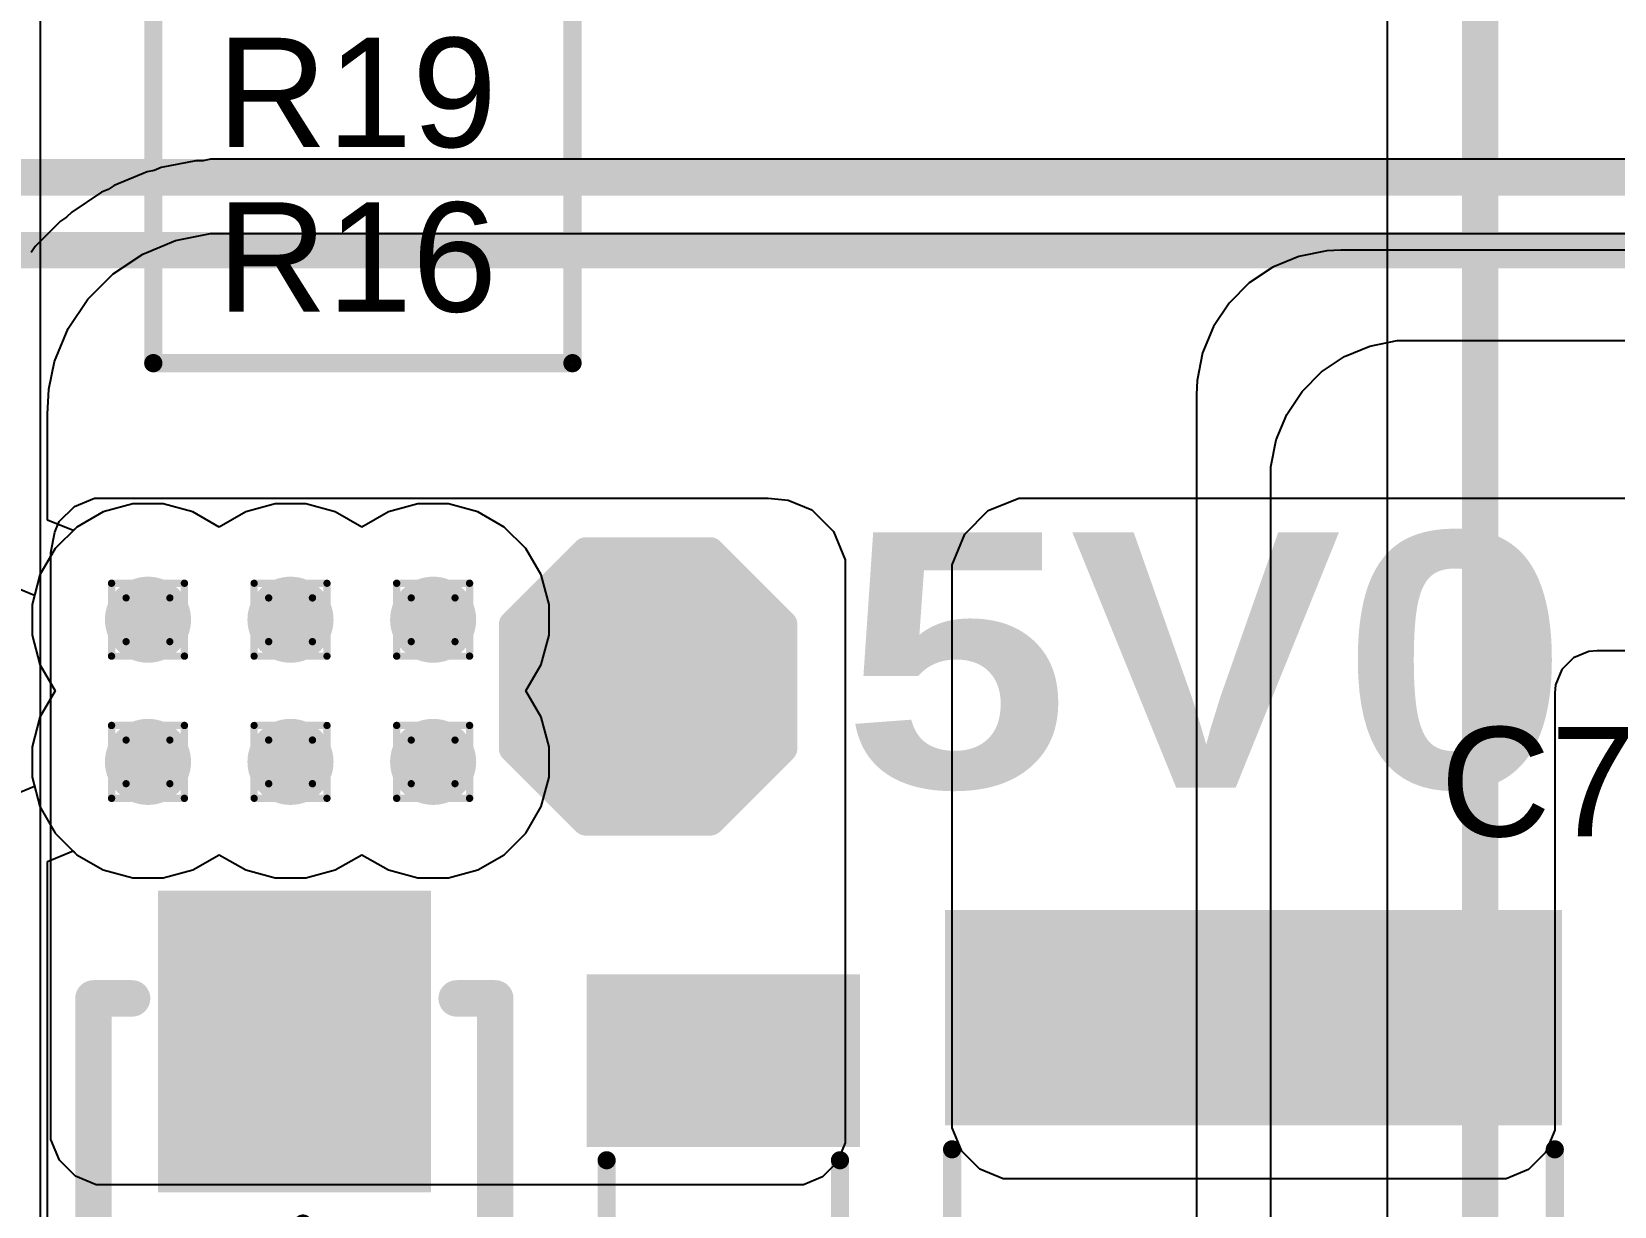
# Model space of a CAD drawing. Header units: inches. Extents: x -5 to 230, y -4 to 159.
# Drawn here: x 45.89 to 56.92, y 26.38 to 34.57 of the extents above; entities that cross this region are included whole.
import ezdxf

# ---------------------------------------------------------------- set-up
doc = ezdxf.new("R2010")
doc.units = ezdxf.units.IN
for name, color, linetype in [('Bottom Layer', 5, 'Continuous'), ('Drill Drawing', 1, 'Continuous'), ('Layer 1', 16, 'Continuous'), ('Layer 2', 76, 'Continuous'), ('Top Layer', 1, 'Continuous'), ('Top Overlay', 2, 'Continuous'), ('Top Paste', 8, 'Continuous'), ('Top Solder', 216, 'Continuous'), ('Via Holes', 16, 'Continuous')]:
    doc.layers.add(name, color=color, linetype=linetype)
doc.styles.add('Arial', font='', dxfattribs={"height": 0.2})
doc.styles.add('Arial Black_Bold', font='', dxfattribs={"height": 0.2})
doc.styles.get('Arial').set_extended_font_data('Arial')
doc.styles.get('Arial Black_Bold').set_extended_font_data('Arial Black', bold=True)

# ---------------------------------------------------------------- blocks, each defined once
blk = doc.blocks.new('T__________75')
at = {"layer": 'Top Layer'}
blk.add_hatch(color=1, dxfattribs=at).paths.add_polyline_path([(0.381, 0.762), (-0.381, 0.762), (-0.762, 0.381), (-0.762, -0.381), (-0.381, -0.762), (0.381, -0.762), (0.762, -0.381), (0.762, 0.381)])
at = {"layer": 'Top Paste'}
blk.add_hatch(color=8, dxfattribs=at).paths.add_polyline_path([(0.381, 0.762), (-0.381, 0.762), (-0.762, 0.381), (-0.762, -0.381), (-0.381, -0.762), (0.381, -0.762), (0.762, -0.381), (0.762, 0.381)])
at = {"layer": 'Top Solder'}
blk.add_hatch(color=216, dxfattribs=at).paths.add_polyline_path([(0.432, 0.864), (-0.432, 0.864), (-0.864, 0.432), (-0.864, -0.432), (-0.432, -0.864), (0.432, -0.864), (0.864, -0.432), (0.864, 0.432)])
at = {"layer": 'Top Overlay'}
for points in [[(-0.432, 0.94, 0.2, 0.2, 0), (-0.94, 0.432, 0.2, 0.2, 0)], [(-0.432, 0.94, 0.2, 0.2, 0), (0.432, 0.94, 0.2, 0.2, 0)], [(0.432, 0.94, 0.2, 0.2, 0), (0.94, 0.432, 0.2, 0.2, 0)], [(-0.94, 0.432, 0.2, 0.2, 0), (-0.94, -0.432, 0.2, 0.2, 0)], [(0.94, 0.432, 0.2, 0.2, 0), (0.94, -0.432, 0.2, 0.2, 0)], [(-0.94, -0.432, 0.2, 0.2, 0), (-0.432, -0.94, 0.2, 0.2, 0)], [(0.94, -0.432, 0.2, 0.2, 0), (0.432, -0.94, 0.2, 0.2, 0)], [(-0.432, -0.94, 0.2, 0.2, 0), (0.432, -0.94, 0.2, 0.2, 0)]]:
    blk.add_lwpolyline(points, format="xyseb", dxfattribs=at)
for points in [[(-0.482, 0.94, 0.1, 0.1, 1), (-0.382, 0.94, 0.1, 0.1, 1)], [(-0.482, 0.94, 0.1, 0.1, 1), (-0.382, 0.94, 0.1, 0.1, 1)], [(0.382, 0.94, 0.1, 0.1, 1), (0.482, 0.94, 0.1, 0.1, 1)], [(0.382, 0.94, 0.1, 0.1, 1), (0.482, 0.94, 0.1, 0.1, 1)], [(-0.99, 0.432, 0.1, 0.1, 1), (-0.89, 0.432, 0.1, 0.1, 1)], [(-0.99, 0.432, 0.1, 0.1, 1), (-0.89, 0.432, 0.1, 0.1, 1)], [(0.89, 0.432, 0.1, 0.1, 1), (0.99, 0.432, 0.1, 0.1, 1)], [(0.89, 0.432, 0.1, 0.1, 1), (0.99, 0.432, 0.1, 0.1, 1)], [(-0.99, -0.432, 0.1, 0.1, 1), (-0.89, -0.432, 0.1, 0.1, 1)], [(-0.99, -0.432, 0.1, 0.1, 1), (-0.89, -0.432, 0.1, 0.1, 1)], [(0.89, -0.432, 0.1, 0.1, 1), (0.99, -0.432, 0.1, 0.1, 1)], [(0.89, -0.432, 0.1, 0.1, 1), (0.99, -0.432, 0.1, 0.1, 1)], [(-0.482, -0.94, 0.1, 0.1, 1), (-0.382, -0.94, 0.1, 0.1, 1)], [(-0.482, -0.94, 0.1, 0.1, 1), (-0.382, -0.94, 0.1, 0.1, 1)], [(0.382, -0.94, 0.1, 0.1, 1), (0.482, -0.94, 0.1, 0.1, 1)], [(0.382, -0.94, 0.1, 0.1, 1), (0.482, -0.94, 0.1, 0.1, 1)]]:
    blk.add_lwpolyline(points, format="xyseb", close=True, dxfattribs=at)
blk = doc.blocks.new('SRN4018_4R7M_186')
at = {"layer": 'Top Layer'}
for points in [[(-2.1, 2.1), (-0.7, 2.1), (-0.7, -2.1), (-2.1, -2.1)], [(2.1, -2.1), (0.7, -2.1), (0.7, 2.1), (2.1, 2.1)]]:
    blk.add_hatch(color=1, dxfattribs=at).paths.add_polyline_path(points)
at = {"layer": 'Top Paste'}
for points in [[(-2.1, 2.1), (-0.7, 2.1), (-0.7, -2.1), (-2.1, -2.1)], [(2.1, -2.1), (0.7, -2.1), (0.7, 2.1), (2.1, 2.1)]]:
    blk.add_hatch(color=8, dxfattribs=at).paths.add_polyline_path(points)
at = {"layer": 'Top Solder'}
for points in [[(-2.15, 2.15), (-0.65, 2.15), (-0.65, -2.15), (-2.15, -2.15)], [(2.15, -2.15), (0.65, -2.15), (0.65, 2.15), (2.15, 2.15)]]:
    blk.add_hatch(color=216, dxfattribs=at).paths.add_polyline_path(points)
at = {"layer": 'Top Overlay'}
for points in [[(0.449, 2.1, 0.127, 0.127, 0), (-0.483, 2.1, 0.127, 0.127, 0)], [(0.449, -2.1, 0.127, 0.127, 0), (-0.483, -2.1, 0.127, 0.127, 0)]]:
    blk.add_lwpolyline(points, format="xyseb", dxfattribs=at)
for points in [[(-0.514, 2.1, 0.0635, 0.0635, 1), (-0.451, 2.1, 0.0635, 0.0635, 1)], [(0.417, 2.1, 0.0635, 0.0635, 1), (0.481, 2.1, 0.0635, 0.0635, 1)], [(-0.514, -2.1, 0.0635, 0.0635, 1), (-0.451, -2.1, 0.0635, 0.0635, 1)], [(0.417, -2.1, 0.0635, 0.0635, 1), (0.481, -2.1, 0.0635, 0.0635, 1)]]:
    blk.add_lwpolyline(points, format="xyseb", close=True, dxfattribs=at)
blk = doc.blocks.new('F____0805_193')
at = {"layer": 'Top Layer'}
for points in [[(-0.6, -0.85), (-1.6, -0.85), (-1.6, 0.85), (-0.6, 0.85)], [(1.6, -0.85), (0.6, -0.85), (0.6, 0.85), (1.6, 0.85)]]:
    blk.add_hatch(color=1, dxfattribs=at).paths.add_polyline_path(points)
at = {"layer": 'Top Paste'}
for points in [[(-0.6, -0.85), (-1.6, -0.85), (-1.6, 0.85), (-0.6, 0.85)], [(1.6, -0.85), (0.6, -0.85), (0.6, 0.85), (1.6, 0.85)]]:
    blk.add_hatch(color=8, dxfattribs=at).paths.add_polyline_path(points)
at = {"layer": 'Top Solder'}
for points in [[(-0.498, -0.952), (-1.702, -0.952), (-1.702, 0.952), (-0.498, 0.952)], [(1.702, -0.952), (0.498, -0.952), (0.498, 0.952), (1.702, 0.952)]]:
    blk.add_hatch(color=216, dxfattribs=at).paths.add_polyline_path(points)
at = {"layer": 'Top Overlay'}
for points in [[(-0.406, 0.813, 0.127, 0.127, 0), (0.406, 0.813, 0.127, 0.127, 0)], [(-0.406, -0.813, 0.127, 0.127, 0), (0.406, -0.813, 0.127, 0.127, 0)]]:
    blk.add_lwpolyline(points, format="xyseb", dxfattribs=at)
for points in [[(-0.438, 0.813, 0.0635, 0.0635, 1), (-0.375, 0.813, 0.0635, 0.0635, 1)], [(0.375, 0.813, 0.0635, 0.0635, 1), (0.438, 0.813, 0.0635, 0.0635, 1)], [(-0.438, -0.813, 0.0635, 0.0635, 1), (-0.375, -0.813, 0.0635, 0.0635, 1)], [(0.375, -0.813, 0.0635, 0.0635, 1), (0.438, -0.813, 0.0635, 0.0635, 1)]]:
    blk.add_lwpolyline(points, format="xyseb", close=True, dxfattribs=at)
blk = doc.blocks.new('SMA_B__D___________217')
at = {"layer": 'Top Layer'}
for points in [[(-3, 0.9), (-1, 0.9), (-1, -0.9), (-3, -0.9)], [(1, 0.9), (3, 0.9), (3, -0.9), (1, -0.9)]]:
    blk.add_hatch(color=1, dxfattribs=at).paths.add_polyline_path(points)
at = {"layer": 'Top Paste'}
for points in [[(-3, 0.9), (-1, 0.9), (-1, -0.9), (-3, -0.9)], [(1, 0.9), (3, 0.9), (3, -0.9), (1, -0.9)]]:
    blk.add_hatch(color=8, dxfattribs=at).paths.add_polyline_path(points)
at = {"layer": 'Top Solder'}
for points in [[(-3.051, 0.951), (-0.949, 0.951), (-0.949, -0.951), (-3.051, -0.951)], [(0.949, 0.951), (3.051, 0.951), (3.051, -0.951), (0.949, -0.951)]]:
    blk.add_hatch(color=216, dxfattribs=at).paths.add_polyline_path(points)
at = {"layer": 'Top Overlay'}
for points in [[(-2.3, 1.4, 0.254, 0.254, 0), (-2.3, 1.131, 0.254, 0.254, 0)], [(-2.3, 1.4, 0.254, 0.254, 0), (2.3, 1.4, 0.254, 0.254, 0)], [(2.3, 1.4, 0.254, 0.254, 0), (2.3, 1.131, 0.254, 0.254, 0)], [(-0.002, 0.332, 0.127, 0.127, 0), (-0.002, -0.049, 0.127, 0.127, 0)], [(-0.59, 0.24, 0.127, 0.127, 0), (-0.59, -0.414, 0.127, 0.127, 0)], [(-0.59, 0.24, 0.127, 0.127, 0), (-0.002, -0.049, 0.127, 0.127, 0)], [(0.57, 0.25, 0.127, 0.127, 0), (-0.002, -0.049, 0.127, 0.127, 0)], [(0.57, 0.25, 0.127, 0.127, 0), (0.57, -0.35, 0.127, 0.127, 0)], [(-0.76, -0.06, 0.127, 0.127, 0), (0.73, -0.06, 0.127, 0.127, 0)], [(0.015, -0.058, 0.127, 0.127, 0), (-0.59, -0.414, 0.127, 0.127, 0)], [(-0.002, -0.049, 0.127, 0.127, 0), (-0.002, -0.43, 0.127, 0.127, 0)], [(0.015, -0.058, 0.127, 0.127, 0), (0.54, -0.35, 0.127, 0.127, 0)], [(-2.3, -1.131, 0.254, 0.254, 0), (-2.3, -1.4, 0.254, 0.254, 0)], [(2.3, -1.131, 0.254, 0.254, 0), (2.3, -1.4, 0.254, 0.254, 0)], [(-2.3, -1.4, 0.254, 0.254, 0), (2.3, -1.4, 0.254, 0.254, 0)]]:
    blk.add_lwpolyline(points, format="xyseb", dxfattribs=at)
for points in [[(-2.363, 1.4, 0.127, 0.127, 1), (-2.236, 1.4, 0.127, 0.127, 1)], [(-2.363, 1.4, 0.127, 0.127, 1), (-2.236, 1.4, 0.127, 0.127, 1)], [(2.236, 1.4, 0.127, 0.127, 1), (2.363, 1.4, 0.127, 0.127, 1)], [(2.236, 1.4, 0.127, 0.127, 1), (2.363, 1.4, 0.127, 0.127, 1)], [(-2.363, 1.131, 0.127, 0.127, 1), (-2.236, 1.131, 0.127, 0.127, 1)], [(2.236, 1.131, 0.127, 0.127, 1), (2.363, 1.131, 0.127, 0.127, 1)], [(-0.034, 0.332, 0.0635, 0.0635, 1), (0.03, 0.332, 0.0635, 0.0635, 1)], [(-0.622, 0.24, 0.0635, 0.0635, 1), (-0.558, 0.24, 0.0635, 0.0635, 1)], [(-0.622, 0.24, 0.0635, 0.0635, 1), (-0.558, 0.24, 0.0635, 0.0635, 1)], [(0.538, 0.25, 0.0635, 0.0635, 1), (0.602, 0.25, 0.0635, 0.0635, 1)], [(0.538, 0.25, 0.0635, 0.0635, 1), (0.602, 0.25, 0.0635, 0.0635, 1)], [(-0.792, -0.06, 0.0635, 0.0635, 1), (-0.728, -0.06, 0.0635, 0.0635, 1)], [(-0.034, -0.049, 0.0635, 0.0635, 1), (0.03, -0.049, 0.0635, 0.0635, 1)], [(-0.034, -0.049, 0.0635, 0.0635, 1), (0.03, -0.049, 0.0635, 0.0635, 1)], [(-0.034, -0.049, 0.0635, 0.0635, 1), (0.03, -0.049, 0.0635, 0.0635, 1)], [(-0.034, -0.049, 0.0635, 0.0635, 1), (0.03, -0.049, 0.0635, 0.0635, 1)], [(-0.017, -0.058, 0.0635, 0.0635, 1), (0.046, -0.058, 0.0635, 0.0635, 1)], [(-0.017, -0.058, 0.0635, 0.0635, 1), (0.046, -0.058, 0.0635, 0.0635, 1)], [(0.698, -0.06, 0.0635, 0.0635, 1), (0.762, -0.06, 0.0635, 0.0635, 1)], [(0.508, -0.35, 0.0635, 0.0635, 1), (0.572, -0.35, 0.0635, 0.0635, 1)], [(0.538, -0.35, 0.0635, 0.0635, 1), (0.602, -0.35, 0.0635, 0.0635, 1)], [(-0.622, -0.414, 0.0635, 0.0635, 1), (-0.558, -0.414, 0.0635, 0.0635, 1)], [(-0.622, -0.414, 0.0635, 0.0635, 1), (-0.558, -0.414, 0.0635, 0.0635, 1)], [(-0.034, -0.43, 0.0635, 0.0635, 1), (0.03, -0.43, 0.0635, 0.0635, 1)], [(-2.363, -1.131, 0.127, 0.127, 1), (-2.236, -1.131, 0.127, 0.127, 1)], [(2.236, -1.131, 0.127, 0.127, 1), (2.363, -1.131, 0.127, 0.127, 1)], [(-2.363, -1.4, 0.127, 0.127, 1), (-2.236, -1.4, 0.127, 0.127, 1)], [(-2.363, -1.4, 0.127, 0.127, 1), (-2.236, -1.4, 0.127, 0.127, 1)], [(2.236, -1.4, 0.127, 0.127, 1), (2.363, -1.4, 0.127, 0.127, 1)], [(2.236, -1.4, 0.127, 0.127, 1), (2.363, -1.4, 0.127, 0.127, 1)]]:
    blk.add_lwpolyline(points, format="xyseb", close=True, dxfattribs=at)

msp = doc.modelspace()

# ---------------------------------------------------------------- hatches: boundary and pattern name
at = {"layer": 'Bottom Layer'}
h = msp.add_hatch(color=5, dxfattribs=at)
edge = h.paths.add_edge_path()
edge.add_arc((46.699, 30.47), 0.3, 0, 360)
h = msp.add_hatch(color=5, dxfattribs=at)
edge = h.paths.add_edge_path()
edge.add_arc((47.692, 30.47), 0.3, 0, 360)
h = msp.add_hatch(color=5, dxfattribs=at)
edge = h.paths.add_edge_path()
edge.add_arc((48.686, 30.47), 0.3, 0, 360)
h = msp.add_hatch(color=5, dxfattribs=at)
edge = h.paths.add_edge_path()
edge.add_arc((46.699, 29.479), 0.3, 0, 360)
h = msp.add_hatch(color=5, dxfattribs=at)
edge = h.paths.add_edge_path()
edge.add_arc((47.692, 29.479), 0.3, 0, 360)
h = msp.add_hatch(color=5, dxfattribs=at)
edge = h.paths.add_edge_path()
edge.add_arc((48.686, 29.479), 0.3, 0, 360)
at = {"layer": 'Layer 1'}
h = msp.add_hatch(color=16, dxfattribs=at)
edge = h.paths.add_edge_path()
edge.add_arc((46.699, 30.47), 0.3, 0, 360)
h = msp.add_hatch(color=16, dxfattribs=at)
edge = h.paths.add_edge_path()
edge.add_arc((47.692, 30.47), 0.3, 0, 360)
h = msp.add_hatch(color=16, dxfattribs=at)
edge = h.paths.add_edge_path()
edge.add_arc((48.686, 30.47), 0.3, 0, 360)
h = msp.add_hatch(color=16, dxfattribs=at)
edge = h.paths.add_edge_path()
edge.add_arc((46.699, 29.479), 0.3, 0, 360)
h = msp.add_hatch(color=16, dxfattribs=at)
edge = h.paths.add_edge_path()
edge.add_arc((47.692, 29.479), 0.3, 0, 360)
h = msp.add_hatch(color=16, dxfattribs=at)
edge = h.paths.add_edge_path()
edge.add_arc((48.686, 29.479), 0.3, 0, 360)
at = {"layer": 'Layer 2'}
h = msp.add_hatch(color=76, dxfattribs=at)
edge = h.paths.add_edge_path()
edge.add_arc((46.699, 30.47), 0.3, 0, 360)
h = msp.add_hatch(color=76, dxfattribs=at)
edge = h.paths.add_edge_path()
edge.add_arc((47.692, 30.47), 0.3, 0, 360)
h = msp.add_hatch(color=76, dxfattribs=at)
edge = h.paths.add_edge_path()
edge.add_arc((48.686, 30.47), 0.3, 0, 360)
h = msp.add_hatch(color=76, dxfattribs=at)
edge = h.paths.add_edge_path()
edge.add_arc((46.699, 29.479), 0.3, 0, 360)
h = msp.add_hatch(color=76, dxfattribs=at)
edge = h.paths.add_edge_path()
edge.add_arc((47.692, 29.479), 0.3, 0, 360)
h = msp.add_hatch(color=76, dxfattribs=at)
edge = h.paths.add_edge_path()
edge.add_arc((48.686, 29.479), 0.3, 0, 360)
at = {"layer": 'Top Layer'}
h = msp.add_hatch(color=1, dxfattribs=at)
edge = h.paths.add_edge_path()
edge.add_arc((46.699, 30.47), 0.3, 0, 360)
h = msp.add_hatch(color=1, dxfattribs=at)
edge = h.paths.add_edge_path()
edge.add_arc((47.692, 30.47), 0.3, 0, 360)
h = msp.add_hatch(color=1, dxfattribs=at)
edge = h.paths.add_edge_path()
edge.add_arc((48.686, 30.47), 0.3, 0, 360)
h = msp.add_hatch(color=1, dxfattribs=at)
edge = h.paths.add_edge_path()
edge.add_arc((46.699, 29.479), 0.3, 0, 360)
h = msp.add_hatch(color=1, dxfattribs=at)
edge = h.paths.add_edge_path()
edge.add_arc((47.692, 29.479), 0.3, 0, 360)
h = msp.add_hatch(color=1, dxfattribs=at)
edge = h.paths.add_edge_path()
edge.add_arc((48.686, 29.479), 0.3, 0, 360)
at = {"layer": 'Via Holes'}
h = msp.add_hatch(color=7, dxfattribs=at)
edge = h.paths.add_edge_path()
edge.add_arc((46.699, 30.47), 0.15, 0, 360)
h = msp.add_hatch(color=7, dxfattribs=at)
edge = h.paths.add_edge_path()
edge.add_arc((47.692, 30.47), 0.15, 0, 360)
h = msp.add_hatch(color=7, dxfattribs=at)
edge = h.paths.add_edge_path()
edge.add_arc((48.686, 30.47), 0.15, 0, 360)
h = msp.add_hatch(color=7, dxfattribs=at)
edge = h.paths.add_edge_path()
edge.add_arc((46.699, 29.479), 0.15, 0, 360)
h = msp.add_hatch(color=7, dxfattribs=at)
edge = h.paths.add_edge_path()
edge.add_arc((47.692, 29.479), 0.15, 0, 360)
h = msp.add_hatch(color=7, dxfattribs=at)
edge = h.paths.add_edge_path()
edge.add_arc((48.686, 29.479), 0.15, 0, 360)

# ---------------------------------------------------------------- linework, layer by layer
at = {"layer": 'Bottom Layer'}
for p, q in [((55.335, 47.726), (55.335, 17.513)), ((46.387, 31.223), (46.203, 31.116)), ((46.593, 31.278), (46.387, 31.223)), ((46.805, 31.278), (46.593, 31.278)), ((47.011, 31.223), (46.805, 31.278)), ((47.195, 31.116), (47.011, 31.223)), ((47.381, 31.223), (47.196, 31.116)), ((47.586, 31.278), (47.381, 31.223)), ((47.799, 31.278), (47.586, 31.278)), ((48.004, 31.223), (47.799, 31.278)), ((48.189, 31.116), (48.004, 31.223)), ((48.374, 31.223), (48.19, 31.116)), ((48.58, 31.278), (48.374, 31.223)), ((48.792, 31.278), (48.58, 31.278)), ((48.998, 31.223), (48.792, 31.278)), ((49.182, 31.116), (48.998, 31.223)), ((46.203, 31.116), (46.052, 30.966)), ((47.196, 31.116), (47.195, 31.116)), ((47.196, 31.116), (47.196, 31.116)), ((48.19, 31.116), (48.189, 31.116)), ((48.189, 31.116), (48.189, 31.116)), ((49.332, 30.966), (49.182, 31.116)), ((46.052, 30.966), (45.946, 30.782)), ((49.439, 30.782), (49.332, 30.966)), ((45.946, 30.782), (45.891, 30.576)), ((49.494, 30.576), (49.439, 30.782)), ((45.891, 30.576), (45.891, 30.363)), ((49.494, 30.363), (49.494, 30.576)), ((45.891, 30.363), (45.946, 30.158)), ((49.439, 30.158), (49.494, 30.363)), ((45.946, 30.158), (46.052, 29.974)), ((49.333, 29.974), (49.439, 30.158)), ((46.052, 29.974), (45.946, 29.791)), ((49.439, 29.791), (49.333, 29.974)), ((45.946, 29.791), (45.891, 29.585)), ((49.494, 29.585), (49.439, 29.791)), ((45.891, 29.585), (45.891, 29.373)), ((49.494, 29.373), (49.494, 29.585)), ((45.891, 29.373), (45.946, 29.167)), ((49.439, 29.167), (49.494, 29.373)), ((45.946, 29.167), (46.052, 28.983)), ((49.332, 28.983), (49.439, 29.167)), ((46.052, 28.983), (46.203, 28.832)), ((49.182, 28.832), (49.332, 28.983)), ((46.203, 28.832), (46.387, 28.726)), ((47.011, 28.726), (47.195, 28.832)), ((47.195, 28.832), (47.196, 28.833)), ((47.196, 28.833), (47.196, 28.832)), ((47.196, 28.832), (47.381, 28.726)), ((48.004, 28.726), (48.189, 28.832)), ((48.189, 28.832), (48.189, 28.833)), ((48.189, 28.833), (48.19, 28.832)), ((48.19, 28.832), (48.374, 28.726)), ((48.998, 28.726), (49.182, 28.832)), ((46.387, 28.726), (46.593, 28.671)), ((46.805, 28.671), (47.011, 28.726)), ((47.381, 28.726), (47.586, 28.671)), ((47.799, 28.671), (48.004, 28.726)), ((48.374, 28.726), (48.58, 28.671)), ((48.792, 28.671), (48.998, 28.726)), ((46.593, 28.671), (46.805, 28.671)), ((47.586, 28.671), (47.799, 28.671)), ((48.58, 28.671), (48.792, 28.671))]:
    msp.add_line(p, q, dxfattribs=at)
msp.add_lwpolyline([(55.982, 47.726, 0.254, 0.254, 0), (55.982, 17.018, 0.254, 0.254, 0)], format="xyseb", dxfattribs=at)
at = {"layer": 'Drill Drawing'}
for points in [[(46.445, 30.724, 0.0508, 0.0508, 0), (46.953, 30.724, 0.0508, 0.0508, 0)], [(46.445, 30.216, 0.0508, 0.0508, 0), (46.445, 30.724, 0.0508, 0.0508, 0)], [(46.953, 30.216, 0.0508, 0.0508, 0), (46.953, 30.724, 0.0508, 0.0508, 0)], [(47.438, 30.724, 0.0508, 0.0508, 0), (47.946, 30.724, 0.0508, 0.0508, 0)], [(47.438, 30.216, 0.0508, 0.0508, 0), (47.438, 30.724, 0.0508, 0.0508, 0)], [(47.946, 30.216, 0.0508, 0.0508, 0), (47.946, 30.724, 0.0508, 0.0508, 0)], [(48.432, 30.724, 0.0508, 0.0508, 0), (48.94, 30.724, 0.0508, 0.0508, 0)], [(48.432, 30.216, 0.0508, 0.0508, 0), (48.432, 30.724, 0.0508, 0.0508, 0)], [(48.94, 30.216, 0.0508, 0.0508, 0), (48.94, 30.724, 0.0508, 0.0508, 0)], [(46.546, 30.622, 0.0508, 0.0508, 0), (46.851, 30.622, 0.0508, 0.0508, 0)], [(46.546, 30.317, 0.0508, 0.0508, 0), (46.546, 30.622, 0.0508, 0.0508, 0)], [(46.851, 30.317, 0.0508, 0.0508, 0), (46.851, 30.622, 0.0508, 0.0508, 0)], [(47.54, 30.622, 0.0508, 0.0508, 0), (47.845, 30.622, 0.0508, 0.0508, 0)], [(47.54, 30.317, 0.0508, 0.0508, 0), (47.54, 30.622, 0.0508, 0.0508, 0)], [(47.845, 30.317, 0.0508, 0.0508, 0), (47.845, 30.622, 0.0508, 0.0508, 0)], [(48.534, 30.622, 0.0508, 0.0508, 0), (48.838, 30.622, 0.0508, 0.0508, 0)], [(48.534, 30.317, 0.0508, 0.0508, 0), (48.534, 30.622, 0.0508, 0.0508, 0)], [(48.838, 30.317, 0.0508, 0.0508, 0), (48.838, 30.622, 0.0508, 0.0508, 0)], [(46.546, 30.317, 0.0508, 0.0508, 0), (46.851, 30.317, 0.0508, 0.0508, 0)], [(47.54, 30.317, 0.0508, 0.0508, 0), (47.845, 30.317, 0.0508, 0.0508, 0)], [(48.534, 30.317, 0.0508, 0.0508, 0), (48.838, 30.317, 0.0508, 0.0508, 0)], [(46.445, 30.216, 0.0508, 0.0508, 0), (46.953, 30.216, 0.0508, 0.0508, 0)], [(47.438, 30.216, 0.0508, 0.0508, 0), (47.946, 30.216, 0.0508, 0.0508, 0)], [(48.432, 30.216, 0.0508, 0.0508, 0), (48.94, 30.216, 0.0508, 0.0508, 0)], [(46.445, 29.733, 0.0508, 0.0508, 0), (46.953, 29.733, 0.0508, 0.0508, 0)], [(46.445, 29.225, 0.0508, 0.0508, 0), (46.445, 29.733, 0.0508, 0.0508, 0)], [(46.953, 29.225, 0.0508, 0.0508, 0), (46.953, 29.733, 0.0508, 0.0508, 0)], [(47.438, 29.733, 0.0508, 0.0508, 0), (47.946, 29.733, 0.0508, 0.0508, 0)], [(47.438, 29.225, 0.0508, 0.0508, 0), (47.438, 29.733, 0.0508, 0.0508, 0)], [(47.946, 29.225, 0.0508, 0.0508, 0), (47.946, 29.733, 0.0508, 0.0508, 0)], [(48.432, 29.733, 0.0508, 0.0508, 0), (48.94, 29.733, 0.0508, 0.0508, 0)], [(48.432, 29.225, 0.0508, 0.0508, 0), (48.432, 29.733, 0.0508, 0.0508, 0)], [(48.94, 29.225, 0.0508, 0.0508, 0), (48.94, 29.733, 0.0508, 0.0508, 0)], [(46.546, 29.631, 0.0508, 0.0508, 0), (46.851, 29.631, 0.0508, 0.0508, 0)], [(46.546, 29.327, 0.0508, 0.0508, 0), (46.546, 29.631, 0.0508, 0.0508, 0)], [(46.851, 29.327, 0.0508, 0.0508, 0), (46.851, 29.631, 0.0508, 0.0508, 0)], [(47.54, 29.631, 0.0508, 0.0508, 0), (47.845, 29.631, 0.0508, 0.0508, 0)], [(47.54, 29.327, 0.0508, 0.0508, 0), (47.54, 29.631, 0.0508, 0.0508, 0)], [(47.845, 29.327, 0.0508, 0.0508, 0), (47.845, 29.631, 0.0508, 0.0508, 0)], [(48.534, 29.631, 0.0508, 0.0508, 0), (48.838, 29.631, 0.0508, 0.0508, 0)], [(48.534, 29.327, 0.0508, 0.0508, 0), (48.534, 29.631, 0.0508, 0.0508, 0)], [(48.838, 29.327, 0.0508, 0.0508, 0), (48.838, 29.631, 0.0508, 0.0508, 0)], [(46.546, 29.327, 0.0508, 0.0508, 0), (46.851, 29.327, 0.0508, 0.0508, 0)], [(47.54, 29.327, 0.0508, 0.0508, 0), (47.845, 29.327, 0.0508, 0.0508, 0)], [(48.534, 29.327, 0.0508, 0.0508, 0), (48.838, 29.327, 0.0508, 0.0508, 0)], [(46.445, 29.225, 0.0508, 0.0508, 0), (46.953, 29.225, 0.0508, 0.0508, 0)], [(47.438, 29.225, 0.0508, 0.0508, 0), (47.946, 29.225, 0.0508, 0.0508, 0)], [(48.432, 29.225, 0.0508, 0.0508, 0), (48.94, 29.225, 0.0508, 0.0508, 0)]]:
    msp.add_lwpolyline(points, format="xyseb", dxfattribs=at)
for points in [[(46.432, 30.724, 0.0254, 0.0254, 1), (46.458, 30.724, 0.0254, 0.0254, 1)], [(46.432, 30.724, 0.0254, 0.0254, 1), (46.458, 30.724, 0.0254, 0.0254, 1)], [(46.94, 30.724, 0.0254, 0.0254, 1), (46.966, 30.724, 0.0254, 0.0254, 1)], [(46.94, 30.724, 0.0254, 0.0254, 1), (46.966, 30.724, 0.0254, 0.0254, 1)], [(47.426, 30.724, 0.0254, 0.0254, 1), (47.451, 30.724, 0.0254, 0.0254, 1)], [(47.426, 30.724, 0.0254, 0.0254, 1), (47.451, 30.724, 0.0254, 0.0254, 1)], [(47.934, 30.724, 0.0254, 0.0254, 1), (47.959, 30.724, 0.0254, 0.0254, 1)], [(47.934, 30.724, 0.0254, 0.0254, 1), (47.959, 30.724, 0.0254, 0.0254, 1)], [(48.419, 30.724, 0.0254, 0.0254, 1), (48.445, 30.724, 0.0254, 0.0254, 1)], [(48.419, 30.724, 0.0254, 0.0254, 1), (48.445, 30.724, 0.0254, 0.0254, 1)], [(48.927, 30.724, 0.0254, 0.0254, 1), (48.953, 30.724, 0.0254, 0.0254, 1)], [(48.927, 30.724, 0.0254, 0.0254, 1), (48.953, 30.724, 0.0254, 0.0254, 1)], [(46.534, 30.622, 0.0254, 0.0254, 1), (46.559, 30.622, 0.0254, 0.0254, 1)], [(46.534, 30.622, 0.0254, 0.0254, 1), (46.559, 30.622, 0.0254, 0.0254, 1)], [(46.839, 30.622, 0.0254, 0.0254, 1), (46.864, 30.622, 0.0254, 0.0254, 1)], [(46.839, 30.622, 0.0254, 0.0254, 1), (46.864, 30.622, 0.0254, 0.0254, 1)], [(47.527, 30.622, 0.0254, 0.0254, 1), (47.553, 30.622, 0.0254, 0.0254, 1)], [(47.527, 30.622, 0.0254, 0.0254, 1), (47.553, 30.622, 0.0254, 0.0254, 1)], [(47.832, 30.622, 0.0254, 0.0254, 1), (47.858, 30.622, 0.0254, 0.0254, 1)], [(47.832, 30.622, 0.0254, 0.0254, 1), (47.858, 30.622, 0.0254, 0.0254, 1)], [(48.521, 30.622, 0.0254, 0.0254, 1), (48.546, 30.622, 0.0254, 0.0254, 1)], [(48.521, 30.622, 0.0254, 0.0254, 1), (48.546, 30.622, 0.0254, 0.0254, 1)], [(48.826, 30.622, 0.0254, 0.0254, 1), (48.851, 30.622, 0.0254, 0.0254, 1)], [(48.826, 30.622, 0.0254, 0.0254, 1), (48.851, 30.622, 0.0254, 0.0254, 1)], [(46.534, 30.317, 0.0254, 0.0254, 1), (46.559, 30.317, 0.0254, 0.0254, 1)], [(46.534, 30.317, 0.0254, 0.0254, 1), (46.559, 30.317, 0.0254, 0.0254, 1)], [(46.839, 30.317, 0.0254, 0.0254, 1), (46.864, 30.317, 0.0254, 0.0254, 1)], [(46.839, 30.317, 0.0254, 0.0254, 1), (46.864, 30.317, 0.0254, 0.0254, 1)], [(47.527, 30.317, 0.0254, 0.0254, 1), (47.553, 30.317, 0.0254, 0.0254, 1)], [(47.527, 30.317, 0.0254, 0.0254, 1), (47.553, 30.317, 0.0254, 0.0254, 1)], [(47.832, 30.317, 0.0254, 0.0254, 1), (47.858, 30.317, 0.0254, 0.0254, 1)], [(47.832, 30.317, 0.0254, 0.0254, 1), (47.858, 30.317, 0.0254, 0.0254, 1)], [(48.521, 30.317, 0.0254, 0.0254, 1), (48.546, 30.317, 0.0254, 0.0254, 1)], [(48.521, 30.317, 0.0254, 0.0254, 1), (48.546, 30.317, 0.0254, 0.0254, 1)], [(48.826, 30.317, 0.0254, 0.0254, 1), (48.851, 30.317, 0.0254, 0.0254, 1)], [(48.826, 30.317, 0.0254, 0.0254, 1), (48.851, 30.317, 0.0254, 0.0254, 1)], [(46.432, 30.216, 0.0254, 0.0254, 1), (46.458, 30.216, 0.0254, 0.0254, 1)], [(46.432, 30.216, 0.0254, 0.0254, 1), (46.458, 30.216, 0.0254, 0.0254, 1)], [(46.94, 30.216, 0.0254, 0.0254, 1), (46.966, 30.216, 0.0254, 0.0254, 1)], [(46.94, 30.216, 0.0254, 0.0254, 1), (46.966, 30.216, 0.0254, 0.0254, 1)], [(47.426, 30.216, 0.0254, 0.0254, 1), (47.451, 30.216, 0.0254, 0.0254, 1)], [(47.426, 30.216, 0.0254, 0.0254, 1), (47.451, 30.216, 0.0254, 0.0254, 1)], [(47.934, 30.216, 0.0254, 0.0254, 1), (47.959, 30.216, 0.0254, 0.0254, 1)], [(47.934, 30.216, 0.0254, 0.0254, 1), (47.959, 30.216, 0.0254, 0.0254, 1)], [(48.419, 30.216, 0.0254, 0.0254, 1), (48.445, 30.216, 0.0254, 0.0254, 1)], [(48.419, 30.216, 0.0254, 0.0254, 1), (48.445, 30.216, 0.0254, 0.0254, 1)], [(48.927, 30.216, 0.0254, 0.0254, 1), (48.953, 30.216, 0.0254, 0.0254, 1)], [(48.927, 30.216, 0.0254, 0.0254, 1), (48.953, 30.216, 0.0254, 0.0254, 1)], [(46.432, 29.733, 0.0254, 0.0254, 1), (46.458, 29.733, 0.0254, 0.0254, 1)], [(46.432, 29.733, 0.0254, 0.0254, 1), (46.458, 29.733, 0.0254, 0.0254, 1)], [(46.94, 29.733, 0.0254, 0.0254, 1), (46.966, 29.733, 0.0254, 0.0254, 1)], [(46.94, 29.733, 0.0254, 0.0254, 1), (46.966, 29.733, 0.0254, 0.0254, 1)], [(47.426, 29.733, 0.0254, 0.0254, 1), (47.451, 29.733, 0.0254, 0.0254, 1)], [(47.426, 29.733, 0.0254, 0.0254, 1), (47.451, 29.733, 0.0254, 0.0254, 1)], [(47.934, 29.733, 0.0254, 0.0254, 1), (47.959, 29.733, 0.0254, 0.0254, 1)], [(47.934, 29.733, 0.0254, 0.0254, 1), (47.959, 29.733, 0.0254, 0.0254, 1)], [(48.419, 29.733, 0.0254, 0.0254, 1), (48.445, 29.733, 0.0254, 0.0254, 1)], [(48.419, 29.733, 0.0254, 0.0254, 1), (48.445, 29.733, 0.0254, 0.0254, 1)], [(48.927, 29.733, 0.0254, 0.0254, 1), (48.953, 29.733, 0.0254, 0.0254, 1)], [(48.927, 29.733, 0.0254, 0.0254, 1), (48.953, 29.733, 0.0254, 0.0254, 1)], [(46.534, 29.631, 0.0254, 0.0254, 1), (46.559, 29.631, 0.0254, 0.0254, 1)], [(46.534, 29.631, 0.0254, 0.0254, 1), (46.559, 29.631, 0.0254, 0.0254, 1)], [(46.839, 29.631, 0.0254, 0.0254, 1), (46.864, 29.631, 0.0254, 0.0254, 1)], [(46.839, 29.631, 0.0254, 0.0254, 1), (46.864, 29.631, 0.0254, 0.0254, 1)], [(47.527, 29.631, 0.0254, 0.0254, 1), (47.553, 29.631, 0.0254, 0.0254, 1)], [(47.527, 29.631, 0.0254, 0.0254, 1), (47.553, 29.631, 0.0254, 0.0254, 1)], [(47.832, 29.631, 0.0254, 0.0254, 1), (47.858, 29.631, 0.0254, 0.0254, 1)], [(47.832, 29.631, 0.0254, 0.0254, 1), (47.858, 29.631, 0.0254, 0.0254, 1)], [(48.521, 29.631, 0.0254, 0.0254, 1), (48.546, 29.631, 0.0254, 0.0254, 1)], [(48.521, 29.631, 0.0254, 0.0254, 1), (48.546, 29.631, 0.0254, 0.0254, 1)], [(48.826, 29.631, 0.0254, 0.0254, 1), (48.851, 29.631, 0.0254, 0.0254, 1)], [(48.826, 29.631, 0.0254, 0.0254, 1), (48.851, 29.631, 0.0254, 0.0254, 1)], [(46.534, 29.327, 0.0254, 0.0254, 1), (46.559, 29.327, 0.0254, 0.0254, 1)], [(46.534, 29.327, 0.0254, 0.0254, 1), (46.559, 29.327, 0.0254, 0.0254, 1)], [(46.839, 29.327, 0.0254, 0.0254, 1), (46.864, 29.327, 0.0254, 0.0254, 1)], [(46.839, 29.327, 0.0254, 0.0254, 1), (46.864, 29.327, 0.0254, 0.0254, 1)], [(47.527, 29.327, 0.0254, 0.0254, 1), (47.553, 29.327, 0.0254, 0.0254, 1)], [(47.527, 29.327, 0.0254, 0.0254, 1), (47.553, 29.327, 0.0254, 0.0254, 1)], [(47.832, 29.327, 0.0254, 0.0254, 1), (47.858, 29.327, 0.0254, 0.0254, 1)], [(47.832, 29.327, 0.0254, 0.0254, 1), (47.858, 29.327, 0.0254, 0.0254, 1)], [(48.521, 29.327, 0.0254, 0.0254, 1), (48.546, 29.327, 0.0254, 0.0254, 1)], [(48.521, 29.327, 0.0254, 0.0254, 1), (48.546, 29.327, 0.0254, 0.0254, 1)], [(48.826, 29.327, 0.0254, 0.0254, 1), (48.851, 29.327, 0.0254, 0.0254, 1)], [(48.826, 29.327, 0.0254, 0.0254, 1), (48.851, 29.327, 0.0254, 0.0254, 1)], [(46.432, 29.225, 0.0254, 0.0254, 1), (46.458, 29.225, 0.0254, 0.0254, 1)], [(46.432, 29.225, 0.0254, 0.0254, 1), (46.458, 29.225, 0.0254, 0.0254, 1)], [(46.94, 29.225, 0.0254, 0.0254, 1), (46.966, 29.225, 0.0254, 0.0254, 1)], [(46.94, 29.225, 0.0254, 0.0254, 1), (46.966, 29.225, 0.0254, 0.0254, 1)], [(47.426, 29.225, 0.0254, 0.0254, 1), (47.451, 29.225, 0.0254, 0.0254, 1)], [(47.426, 29.225, 0.0254, 0.0254, 1), (47.451, 29.225, 0.0254, 0.0254, 1)], [(47.934, 29.225, 0.0254, 0.0254, 1), (47.959, 29.225, 0.0254, 0.0254, 1)], [(47.934, 29.225, 0.0254, 0.0254, 1), (47.959, 29.225, 0.0254, 0.0254, 1)], [(48.419, 29.225, 0.0254, 0.0254, 1), (48.445, 29.225, 0.0254, 0.0254, 1)], [(48.419, 29.225, 0.0254, 0.0254, 1), (48.445, 29.225, 0.0254, 0.0254, 1)], [(48.927, 29.225, 0.0254, 0.0254, 1), (48.953, 29.225, 0.0254, 0.0254, 1)], [(48.927, 29.225, 0.0254, 0.0254, 1), (48.953, 29.225, 0.0254, 0.0254, 1)]]:
    msp.add_lwpolyline(points, format="xyseb", close=True, dxfattribs=at)
at = {"layer": 'Layer 1'}
for p, q in [((47.033, 33.669), (46.79, 33.621)), ((47.084, 33.669), (47.033, 33.669)), ((47.134, 33.679), (47.084, 33.669)), ((47.258, 33.679), (47.134, 33.679)), ((87.338, 33.679), (47.258, 33.679)), ((46.693, 33.592), (46.464, 33.497)), ((46.743, 33.601), (46.693, 33.592)), ((46.79, 33.621), (46.743, 33.601)), ((46.374, 33.449), (46.168, 33.311)), ((46.421, 33.468), (46.374, 33.449)), ((46.464, 33.497), (46.421, 33.468)), ((46.168, 33.311), (46.132, 33.275)), ((46.09, 33.247), (45.914, 33.071)), ((46.132, 33.275), (46.09, 33.247)), ((46.662, 33.018), (46.891, 33.113)), ((46.891, 33.113), (47.134, 33.161)), ((47.134, 33.161), (47.258, 33.161)), ((47.258, 33.161), (87.924, 33.161)), ((45.914, 33.071), (45.886, 33.029)), ((46.456, 32.88), (46.662, 33.018)), ((46.28, 32.705), (46.456, 32.88)), ((46.143, 32.499), (46.28, 32.705)), ((46.048, 32.27), (46.143, 32.499)), ((46.009, 32.076), (46.048, 32.27)), ((45.999, 31.902), (46.009, 32.076)), ((45.999, 31.164), (45.999, 31.902)), ((45.999, 31.902), (45.999, 31.902)), ((46.387, 31.223), (46.203, 31.116)), ((46.593, 31.278), (46.387, 31.223)), ((46.805, 31.278), (46.593, 31.278)), ((47.011, 31.223), (46.805, 31.278)), ((47.195, 31.116), (47.011, 31.223)), ((47.381, 31.223), (47.196, 31.116)), ((47.586, 31.278), (47.381, 31.223)), ((47.799, 31.278), (47.586, 31.278)), ((48.004, 31.223), (47.799, 31.278)), ((48.189, 31.116), (48.004, 31.223)), ((48.374, 31.223), (48.19, 31.116)), ((48.58, 31.278), (48.374, 31.223)), ((48.792, 31.278), (48.58, 31.278)), ((48.998, 31.223), (48.792, 31.278)), ((49.182, 31.116), (48.998, 31.223)), ((46.177, 31.091), (45.999, 31.164)), ((46.203, 31.116), (46.177, 31.091)), ((47.196, 31.116), (47.195, 31.116)), ((47.196, 31.116), (47.196, 31.116)), ((48.19, 31.116), (48.189, 31.116)), ((48.189, 31.116), (48.189, 31.116)), ((49.332, 30.966), (49.182, 31.116)), ((49.439, 30.782), (49.332, 30.966)), ((49.494, 30.576), (49.439, 30.782)), ((45.801, 30.686), (45.908, 30.641)), ((45.908, 30.641), (45.891, 30.576)), ((45.891, 30.576), (45.891, 30.363)), ((49.494, 30.363), (49.494, 30.576)), ((45.891, 30.363), (45.946, 30.158)), ((49.439, 30.158), (49.494, 30.363)), ((45.946, 30.158), (46.052, 29.974)), ((49.333, 29.974), (49.439, 30.158)), ((46.052, 29.974), (45.946, 29.791)), ((49.439, 29.791), (49.333, 29.974)), ((45.946, 29.791), (45.891, 29.585)), ((49.494, 29.585), (49.439, 29.791)), ((45.891, 29.585), (45.891, 29.373)), ((49.494, 29.373), (49.494, 29.585)), ((45.891, 29.373), (45.908, 29.307)), ((49.439, 29.167), (49.494, 29.373)), ((45.908, 29.307), (45.801, 29.263)), ((49.332, 28.983), (49.439, 29.167)), ((49.182, 28.832), (49.332, 28.983)), ((45.999, 28.784), (46.177, 28.858)), ((46.177, 28.858), (46.203, 28.832)), ((46.203, 28.832), (46.387, 28.726)), ((47.011, 28.726), (47.195, 28.832)), ((47.195, 28.832), (47.196, 28.833)), ((47.196, 28.833), (47.196, 28.832)), ((47.196, 28.832), (47.381, 28.726)), ((48.004, 28.726), (48.189, 28.832)), ((48.189, 28.832), (48.189, 28.833)), ((48.189, 28.833), (48.19, 28.832)), ((48.19, 28.832), (48.374, 28.726)), ((48.998, 28.726), (49.182, 28.832)), ((45.999, 20.295), (45.999, 28.784)), ((46.387, 28.726), (46.593, 28.671)), ((46.805, 28.671), (47.011, 28.726)), ((47.381, 28.726), (47.586, 28.671)), ((47.799, 28.671), (48.004, 28.726)), ((48.374, 28.726), (48.58, 28.671)), ((48.792, 28.671), (48.998, 28.726)), ((46.593, 28.671), (46.805, 28.671)), ((47.586, 28.671), (47.799, 28.671)), ((48.58, 28.671), (48.792, 28.671))]:
    msp.add_line(p, q, dxfattribs=at)
at = {"layer": 'Layer 2'}
for p, q in [((45.949, 25.451), (45.949, 35.839)), ((54.719, 33.002), (54.537, 32.927)), ((54.913, 33.041), (54.719, 33.002)), ((55.012, 33.045), (54.913, 33.041)), ((65.73, 33.045), (55.012, 33.045)), ((55.012, 33.045), (55.012, 33.045)), ((54.537, 32.927), (54.373, 32.817)), ((54.373, 32.817), (54.234, 32.677)), ((54.234, 32.677), (54.124, 32.513)), ((54.124, 32.513), (54.048, 32.331)), ((54.048, 32.331), (54.01, 32.137)), ((55.037, 32.304), (55.214, 32.377)), ((55.214, 32.377), (55.403, 32.415)), ((55.403, 32.415), (55.499, 32.415)), ((55.499, 32.415), (55.499, 32.415)), ((55.499, 32.415), (61.907, 32.415)), ((54.877, 32.197), (55.037, 32.304)), ((54.01, 32.137), (54.005, 32.039)), ((54.741, 32.061), (54.877, 32.197)), ((54.005, 32.039), (54.005, 25.532)), ((54.634, 31.901), (54.741, 32.061)), ((54.561, 31.723), (54.634, 31.901)), ((54.523, 31.535), (54.561, 31.723)), ((54.523, 25.532), (54.523, 31.535))]:
    msp.add_line(p, q, dxfattribs=at)
at = {"layer": 'Top Layer'}
for p, q in [((46.081, 31.154), (46.187, 31.26)), ((46.187, 31.26), (46.327, 31.318)), ((46.327, 31.318), (46.402, 31.318)), ((46.402, 31.318), (51.021, 31.318)), ((51.021, 31.318), (51.021, 31.318)), ((51.021, 31.318), (51.021, 31.318)), ((51.021, 31.318), (51.021, 31.318)), ((51.021, 31.318), (51.161, 31.304)), ((51.161, 31.304), (51.325, 31.236)), ((51.325, 31.236), (51.476, 31.085)), ((52.391, 31.067), (52.554, 31.23)), ((52.554, 31.23), (52.767, 31.318)), ((52.767, 31.318), (59.659, 31.318)), ((46.05, 31.08), (46.081, 31.154)), ((46.023, 30.939), (46.05, 31.08)), ((51.476, 31.085), (51.558, 30.888)), ((52.302, 30.853), (52.391, 31.067)), ((46.023, 26.926), (46.023, 30.939)), ((46.023, 30.939), (46.023, 30.939)), ((51.558, 30.888), (51.558, 30.781)), ((51.558, 30.781), (51.558, 26.824)), ((52.302, 28.867), (52.302, 30.853)), ((56.74, 30.249), (56.633, 30.204)), ((56.797, 30.254), (56.74, 30.249)), ((58.138, 30.254), (56.797, 30.254)), ((56.552, 30.123), (56.508, 30.017)), ((56.633, 30.204), (56.552, 30.123)), ((56.508, 30.017), (56.502, 29.959)), ((56.502, 29.959), (56.502, 26.912)), ((52.302, 26.929), (52.302, 28.867)), ((46.023, 26.847), (46.023, 26.926)), ((52.37, 26.765), (52.302, 26.929)), ((56.502, 26.912), (56.438, 26.756)), ((46.083, 26.702), (46.023, 26.847)), ((51.558, 26.824), (51.502, 26.689)), ((46.194, 26.591), (46.083, 26.702)), ((51.502, 26.689), (51.4, 26.587)), ((52.495, 26.64), (52.37, 26.765)), ((56.438, 26.756), (56.319, 26.637)), ((46.339, 26.531), (46.194, 26.591)), ((51.4, 26.587), (51.266, 26.531)), ((52.659, 26.572), (52.495, 26.64)), ((56.319, 26.637), (56.163, 26.572)), ((46.418, 26.531), (46.339, 26.531)), ((51.266, 26.531), (46.418, 26.531)), ((56.163, 26.572), (52.659, 26.572))]:
    msp.add_line(p, q, dxfattribs=at)
for points in [[(45.278, 33.553, 0.254, 0.254, 0), (60.084, 33.553, 0.254, 0.254, 0)], [(45.474, 33.045, 0.254, 0.254, 0), (60.232, 33.045, 0.254, 0.254, 0)]]:
    msp.add_lwpolyline(points, format="xyseb", dxfattribs=at)
at = {"layer": 'Top Overlay'}
for points in [[(46.736, 32.258, 0.127, 0.127, 0), (46.736, 38.354, 0.127, 0.127, 0)], [(49.657, 32.258, 0.127, 0.127, 0), (49.657, 38.354, 0.127, 0.127, 0)], [(46.736, 32.258, 0.127, 0.127, 0), (49.657, 32.258, 0.127, 0.127, 0)]]:
    msp.add_lwpolyline(points, format="xyseb", dxfattribs=at)
for points in [[(46.704, 32.258, 0.0635, 0.0635, 1), (46.768, 32.258, 0.0635, 0.0635, 1)], [(46.704, 32.258, 0.0635, 0.0635, 1), (46.768, 32.258, 0.0635, 0.0635, 1)], [(49.625, 32.258, 0.0635, 0.0635, 1), (49.689, 32.258, 0.0635, 0.0635, 1)], [(49.625, 32.258, 0.0635, 0.0635, 1), (49.689, 32.258, 0.0635, 0.0635, 1)]]:
    msp.add_lwpolyline(points, format="xyseb", close=True, dxfattribs=at)

# ---------------------------------------------------------------- block references
for name, p, rotation in [('T__________75', (50.184, 30.005), 90), ('SMA_B__D___________217', (47.719, 25.531), 90), ('SRN4018_4R7M_186', (54.402, 26.296), 270), ('F____0805_193', (50.708, 26.296), 90)]:
    msp.add_blockref(name, p, dxfattribs=dict(rotation=rotation))

# ---------------------------------------------------------------- texts
at = {"layer": 'Top Overlay', "style": 'Arial'}
for s, p in [('R19', (47.179, 33.764)), ('R16', (47.179, 32.617)), ('C7', (55.704, 28.96))]:
    msp.add_text(s, height=0.762, dxfattribs=at).set_placement(p)
at = {"layer": 'Top Overlay', "style": 'Arial Black_Bold'}
msp.add_text('5V0', height=1.778, rotation=360, dxfattribs=at).set_placement((51.54, 29.3))

doc.saveas('drawing.dxf')
